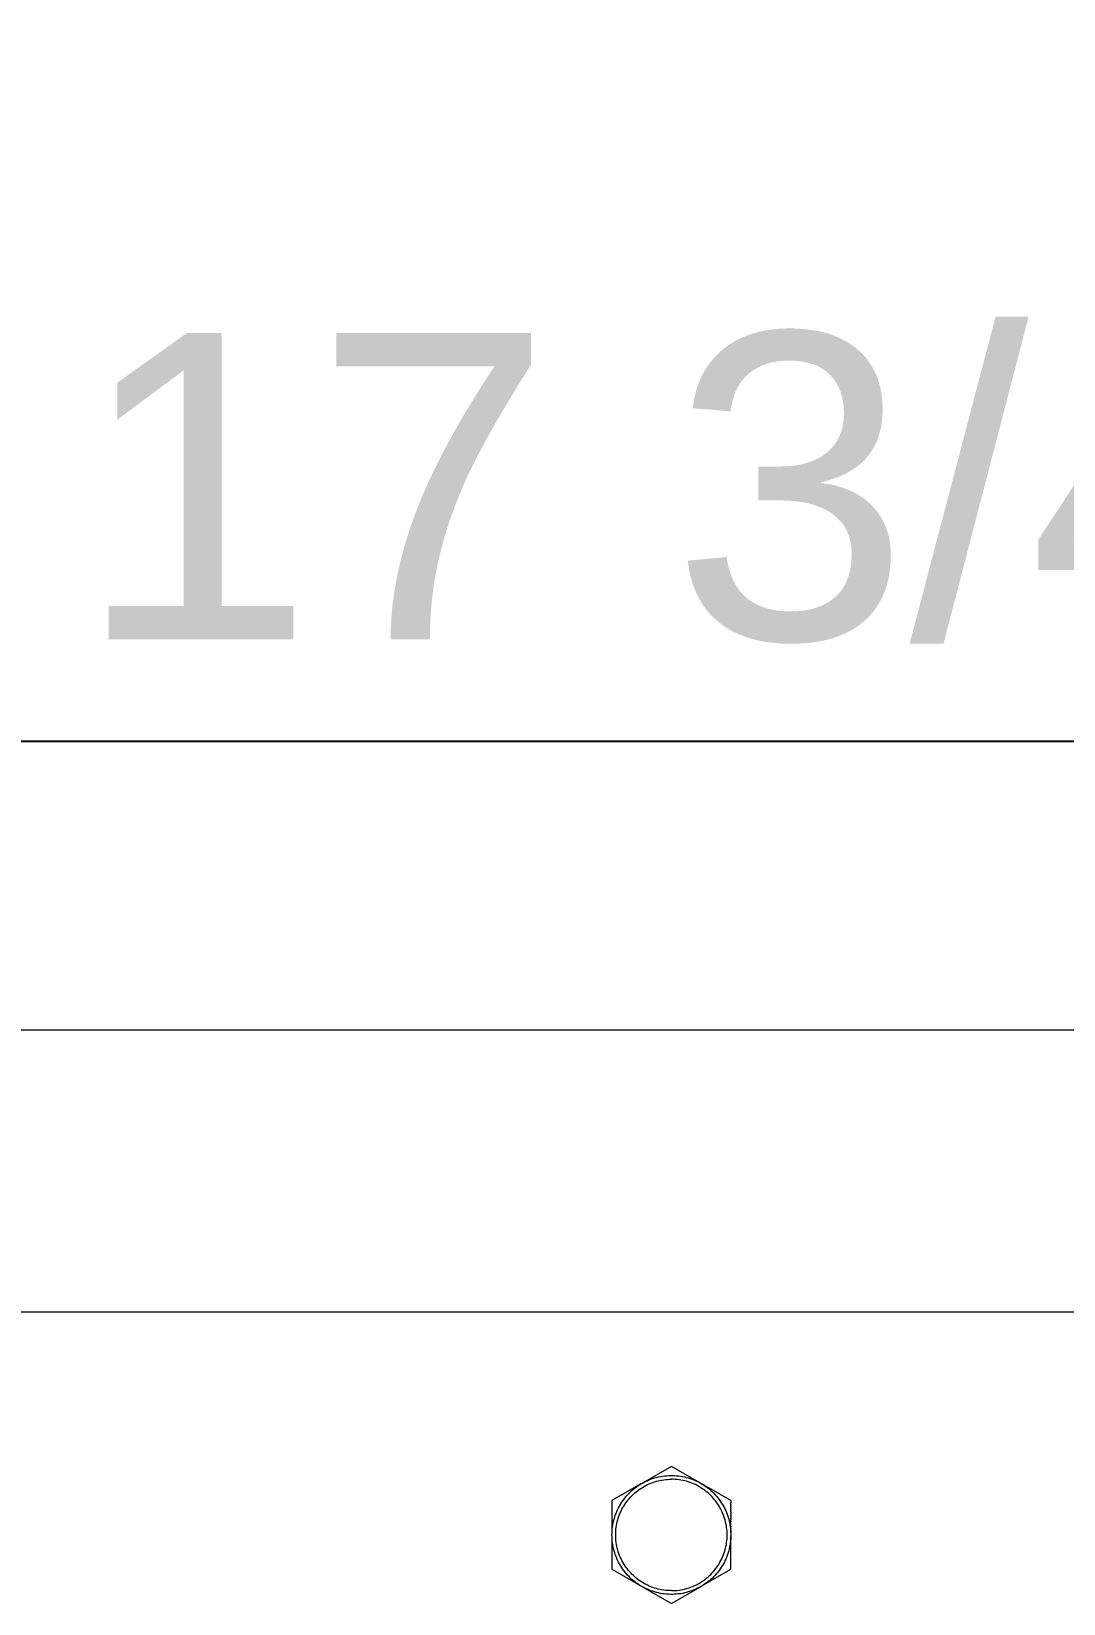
# Model space of a CAD drawing. Header units: inches. Extents: x -6 to 165, y -5 to 126.
# Drawn here: x 143.76 to 149.23, y 109.26 to 117.59 of the extents above; entities that cross this region are included whole.
import ezdxf

# ---------------------------------------------------------------- set-up
doc = ezdxf.new("R2010")
doc.units = ezdxf.units.IN
doc.header["$PDSIZE"] = -1
doc.layers.add('ZANO_R', color=7, linetype='Continuous', lineweight=0)
doc.layers.add('ZANO_W', color=1, linetype='Continuous', lineweight=0)
doc.styles.get("Standard").update_dxf_attribs({"font": 'arial.ttf'})
doc.dimstyles.new('amerykanie', dxfattribs={"dimtxt": 50, "dimasz": 50, "dimexe": 0.5, "dimexo": 0.5, "dimgap": 1, "dimtad": 1, "dimdec": 0, "dimzin": 0, "dimlunit": 5, "dimtxsty": 'Standard', "dimcen": 0.09, "dimclrd": 1, "dimclre": 1, "dimclrt": 1, "dimazin": 0, "dimtfac": 1, "dimtdec": 0, "dimtmove": 0, "dimatfit": 3, "dimfxl": 1, "dimtzin": 0, "dimarcsym": 1})

# ---------------------------------------------------------------- blocks, each defined once
blk = doc.blocks.new('*D367')
at = {"layer": 'Defpoints', "color": 0}
for p in [(156.0133, 113.8284), (138.2909, 112.1003), (156.0133, 112.107)]:
    blk.add_point(p, dxfattribs=at)
at = {"layer": 'ZANO_W', "color": 1, "lineweight": -2}
for p, q in [((138.2909, 112.6003), (138.2909, 114.3284)), ((156.0133, 112.607), (156.0133, 114.3284)), ((139.2909, 113.8284), (155.0133, 113.8284))]:
    blk.add_line(p, q, dxfattribs=at)
at = {"layer": 'ZANO_W', "color": 1}
for points in [[(139.2909, 113.9951), (139.2909, 113.6618), (138.2909, 113.8284)], [(155.0133, 113.6618), (155.0133, 113.9951), (156.0133, 113.8284)]]:
    blk.add_solid(points, dxfattribs=at)
at = {"layer": 'ZANO_W', "color": 1, "insert": (147.1521, 115.1692), "char_height": 1.625, "attachment_point": 5}
blk.add_mtext('17 3/4', dxfattribs=at)

msp = doc.modelspace()

# ---------------------------------------------------------------- linework, layer by layer
at = {"layer": 'ZANO_R'}
for p, q in [((138.48783, 112.29718), (155.81647, 112.29718)), ((155.61955, 110.80061), (138.29091, 110.80061)), ((147.15215, 109.98292), (146.99889, 109.89444)), ((147.30541, 109.89444), (147.15215, 109.98292)), ((146.99034, 109.8895), (146.83708, 109.80102)), ((146.97655, 109.88071), (146.98549, 109.8865)), ((146.98549, 109.8865), (146.99461, 109.89197)), ((146.99461, 109.89197), (147.00392, 109.89714)), ((147.00392, 109.89714), (147.01339, 109.90198)), ((147.01339, 109.90198), (147.02303, 109.90651)), ((147.01626, 109.88137), (147.02529, 109.88586)), ((147.02303, 109.90651), (147.03281, 109.91071)), ((147.02529, 109.88586), (147.03447, 109.89004)), ((147.03281, 109.91071), (147.04272, 109.91457)), ((147.03447, 109.89004), (147.04379, 109.8939)), ((147.04272, 109.91457), (147.05276, 109.9181)), ((147.04379, 109.8939), (147.05323, 109.89744)), ((147.05276, 109.9181), (147.06292, 109.92128)), ((147.05323, 109.89744), (147.06279, 109.90065)), ((147.06279, 109.90065), (147.07246, 109.90354)), ((147.06292, 109.92128), (147.07318, 109.92412)), ((147.07246, 109.90354), (147.08221, 109.90609)), ((147.07318, 109.92412), (147.08352, 109.92662)), ((147.08221, 109.90609), (147.09205, 109.90831)), ((147.08352, 109.92662), (147.09395, 109.92876)), ((147.09205, 109.90831), (147.10196, 109.9102)), ((147.09395, 109.92876), (147.10444, 109.93055)), ((147.10196, 109.9102), (147.11193, 109.91174)), ((147.10444, 109.93055), (147.11498, 109.93198)), ((147.11193, 109.91174), (147.12194, 109.91294)), ((147.11498, 109.93198), (147.12557, 109.93306)), ((147.12194, 109.91294), (147.13199, 109.9138)), ((147.12557, 109.93306), (147.13619, 109.93378)), ((147.13199, 109.9138), (147.14206, 109.91432)), ((147.13619, 109.93378), (147.14683, 109.93414)), ((147.14206, 109.91432), (147.15215, 109.91449)), ((147.14683, 109.93414), (147.15747, 109.93414)), ((147.16223, 109.91432), (147.15215, 109.91449)), ((147.15747, 109.93414), (147.16811, 109.93378)), ((147.1723, 109.9138), (147.16223, 109.91432)), ((147.16811, 109.93378), (147.17872, 109.93306)), ((147.18235, 109.91294), (147.1723, 109.9138)), ((147.17872, 109.93306), (147.18931, 109.93198)), ((147.19237, 109.91174), (147.18235, 109.91294)), ((147.18931, 109.93198), (147.19986, 109.93055)), ((147.20234, 109.9102), (147.19237, 109.91174)), ((147.19986, 109.93055), (147.21035, 109.92876)), ((147.21224, 109.90831), (147.20234, 109.9102)), ((147.21035, 109.92876), (147.22077, 109.92662)), ((147.22208, 109.90609), (147.21224, 109.90831)), ((147.22077, 109.92662), (147.23112, 109.92412)), ((147.23184, 109.90354), (147.22208, 109.90609)), ((147.23112, 109.92412), (147.24138, 109.92128)), ((147.2415, 109.90065), (147.23184, 109.90354)), ((147.24138, 109.92128), (147.25153, 109.9181)), ((147.25106, 109.89744), (147.2415, 109.90065)), ((147.26051, 109.8939), (147.25106, 109.89744)), ((147.25153, 109.9181), (147.26157, 109.91457)), ((147.26983, 109.89004), (147.26051, 109.8939)), ((147.26157, 109.91457), (147.27149, 109.91071)), ((147.27901, 109.88586), (147.26983, 109.89004)), ((147.27149, 109.91071), (147.28127, 109.90651)), ((147.28804, 109.88137), (147.27901, 109.88586)), ((147.28127, 109.90651), (147.2909, 109.90198)), ((147.2909, 109.90198), (147.30038, 109.89714)), ((147.30038, 109.89714), (147.30968, 109.89197)), ((147.30968, 109.89197), (147.31881, 109.8865)), ((147.46721, 109.80102), (147.31395, 109.8895)), ((147.31881, 109.8865), (147.32774, 109.88071)), ((146.83708, 109.80102), (146.83708, 109.78918)), ((146.89355, 109.7991), (146.89978, 109.80773)), ((146.89978, 109.80773), (146.90629, 109.81615)), ((146.90629, 109.81615), (146.91309, 109.82434)), ((146.91309, 109.82434), (146.92016, 109.8323)), ((146.91679, 109.79759), (146.92302, 109.80552)), ((146.92016, 109.8323), (146.92749, 109.84001)), ((146.92302, 109.80552), (146.92952, 109.81324)), ((146.92749, 109.84001), (146.93508, 109.84747)), ((146.92952, 109.81324), (146.93628, 109.82072)), ((146.93508, 109.84747), (146.94291, 109.85467)), ((146.93628, 109.82072), (146.94329, 109.82798)), ((146.94291, 109.85467), (146.95099, 109.86161)), ((146.94329, 109.82798), (146.95054, 109.83499)), ((146.95054, 109.83499), (146.95803, 109.84174)), ((146.95099, 109.86161), (146.95929, 109.86826)), ((146.95803, 109.84174), (146.96574, 109.84824)), ((146.95929, 109.86826), (146.96782, 109.87463)), ((146.96574, 109.84824), (146.97367, 109.85447)), ((146.96782, 109.87463), (146.97655, 109.88071)), ((146.97367, 109.85447), (146.98181, 109.86043)), ((146.98181, 109.86043), (146.99015, 109.8661)), ((146.99015, 109.8661), (146.99868, 109.87149)), ((146.99868, 109.87149), (147.00738, 109.87658)), ((147.00738, 109.87658), (147.01626, 109.88137)), ((147.29691, 109.87658), (147.28804, 109.88137)), ((147.30562, 109.87149), (147.29691, 109.87658)), ((147.31415, 109.8661), (147.30562, 109.87149)), ((147.32248, 109.86043), (147.31415, 109.8661)), ((147.33062, 109.85447), (147.32248, 109.86043)), ((147.32774, 109.88071), (147.33648, 109.87463)), ((147.33856, 109.84824), (147.33062, 109.85447)), ((147.33648, 109.87463), (147.345, 109.86826)), ((147.34627, 109.84174), (147.33856, 109.84824)), ((147.345, 109.86826), (147.35331, 109.86161)), ((147.35376, 109.83499), (147.34627, 109.84174)), ((147.35331, 109.86161), (147.36138, 109.85467)), ((147.36101, 109.82798), (147.35376, 109.83499)), ((147.36802, 109.82072), (147.36101, 109.82798)), ((147.36138, 109.85467), (147.36922, 109.84747)), ((147.37478, 109.81324), (147.36802, 109.82072)), ((147.36922, 109.84747), (147.37681, 109.84001)), ((147.38127, 109.80552), (147.37478, 109.81324)), ((147.37681, 109.84001), (147.38414, 109.8323)), ((147.3875, 109.79759), (147.38127, 109.80552)), ((147.38414, 109.8323), (147.39121, 109.82434)), ((147.39121, 109.82434), (147.398, 109.81615)), ((147.398, 109.81615), (147.40452, 109.80773)), ((147.40452, 109.80773), (147.41074, 109.7991)), ((147.46721, 109.80102), (147.46721, 109.78997)), ((146.83708, 109.78918), (146.83708, 109.77928)), ((146.83708, 109.77928), (146.83708, 109.77792)), ((146.83708, 109.77792), (146.83708, 109.76965)), ((146.83708, 109.76965), (146.83708, 109.767)), ((146.83708, 109.767), (146.83708, 109.7573)), ((146.83708, 109.7573), (146.83708, 109.75534)), ((146.83708, 109.75534), (146.83708, 109.74656)), ((146.83708, 109.74656), (146.83708, 109.74347)), ((146.83708, 109.74347), (146.83708, 109.73644)), ((146.83708, 109.73644), (146.83708, 109.73305)), ((146.83708, 109.73305), (146.83708, 109.72623)), ((146.83708, 109.72623), (146.83708, 109.72222)), ((146.83708, 109.72222), (146.83708, 109.71572)), ((146.85153, 109.71344), (146.85489, 109.72353)), ((146.85489, 109.72353), (146.85858, 109.73351)), ((146.85858, 109.73351), (146.86262, 109.74336)), ((146.86262, 109.74336), (146.86698, 109.75307)), ((146.86698, 109.75307), (146.87166, 109.76263)), ((146.87061, 109.70847), (146.87383, 109.71803)), ((146.87166, 109.76263), (146.87667, 109.77202)), ((146.87383, 109.71803), (146.87737, 109.72748)), ((146.87667, 109.77202), (146.88199, 109.78124)), ((146.87737, 109.72748), (146.88123, 109.73679)), ((146.88123, 109.73679), (146.8854, 109.74597)), ((146.88199, 109.78124), (146.88762, 109.79027)), ((146.8854, 109.74597), (146.88989, 109.75501)), ((146.88762, 109.79027), (146.89355, 109.7991)), ((146.88989, 109.75501), (146.89468, 109.76388)), ((146.89468, 109.76388), (146.89977, 109.77259)), ((146.89977, 109.77259), (146.90516, 109.78111)), ((146.90516, 109.78111), (146.91084, 109.78945)), ((146.91084, 109.78945), (146.91679, 109.79759)), ((147.39346, 109.78945), (147.3875, 109.79759)), ((147.39913, 109.78111), (147.39346, 109.78945)), ((147.40452, 109.77259), (147.39913, 109.78111)), ((147.40961, 109.76388), (147.40452, 109.77259)), ((147.41441, 109.75501), (147.40961, 109.76388)), ((147.41074, 109.7991), (147.41667, 109.79027)), ((147.41889, 109.74597), (147.41441, 109.75501)), ((147.41667, 109.79027), (147.4223, 109.78124)), ((147.42307, 109.73679), (147.41889, 109.74597)), ((147.4223, 109.78124), (147.42762, 109.77202)), ((147.42693, 109.72748), (147.42307, 109.73679)), ((147.43047, 109.71803), (147.42693, 109.72748)), ((147.42762, 109.77202), (147.43263, 109.76263)), ((147.43368, 109.70847), (147.43047, 109.71803)), ((147.43263, 109.76263), (147.43732, 109.75307)), ((147.43732, 109.75307), (147.44168, 109.74336)), ((147.44168, 109.74336), (147.44571, 109.73351)), ((147.44571, 109.73351), (147.44941, 109.72353)), ((147.44941, 109.72353), (147.45276, 109.71344)), ((147.46721, 109.78028), (147.46721, 109.78997)), ((147.46721, 109.78028), (147.46721, 109.77888)), ((147.46721, 109.77291), (147.46721, 109.77888)), ((147.46721, 109.77291), (147.46721, 109.76776)), ((147.46721, 109.7573), (147.46721, 109.76776)), ((147.46721, 109.7573), (147.46721, 109.75659)), ((147.46721, 109.74895), (147.46721, 109.75659)), ((147.46721, 109.74895), (147.46721, 109.74537)), ((147.46721, 109.74016), (147.46721, 109.74537)), ((147.46721, 109.74016), (147.46721, 109.73411)), ((147.46721, 109.73082), (147.46721, 109.73411)), ((147.46721, 109.73082), (147.46721, 109.7228)), ((147.46721, 109.72081), (147.46721, 109.7228)), ((147.46721, 109.72081), (147.46721, 109.71144)), ((146.83708, 109.71144), (146.83707, 109.65384)), ((146.83707, 109.64805), (146.83708, 109.63067)), ((146.83708, 109.71572), (146.83708, 109.71144)), ((146.83708, 109.65384), (146.83708, 109.64805)), ((146.83726, 109.62976), (146.8378, 109.64039)), ((146.8378, 109.64039), (146.8387, 109.65099)), ((146.8387, 109.65099), (146.83995, 109.66156)), ((146.83995, 109.66156), (146.84157, 109.67208)), ((146.84157, 109.67208), (146.84353, 109.68254)), ((146.84353, 109.68254), (146.84585, 109.69293)), ((146.84585, 109.69293), (146.84852, 109.70323)), ((146.84852, 109.70323), (146.85153, 109.71344)), ((146.85695, 109.6292), (146.85746, 109.63927)), ((146.85746, 109.63927), (146.85832, 109.64932)), ((146.85832, 109.64932), (146.85952, 109.65934)), ((146.85952, 109.65934), (146.86107, 109.6693)), ((146.86107, 109.6693), (146.86295, 109.67921)), ((146.86295, 109.67921), (146.86517, 109.68905)), ((146.86517, 109.68905), (146.86773, 109.69881)), ((146.86773, 109.69881), (146.87061, 109.70847)), ((147.43657, 109.69881), (147.43368, 109.70847)), ((147.43912, 109.68905), (147.43657, 109.69881)), ((147.44134, 109.67921), (147.43912, 109.68905)), ((147.44323, 109.6693), (147.44134, 109.67921)), ((147.44477, 109.65934), (147.44323, 109.6693)), ((147.44597, 109.64932), (147.44477, 109.65934)), ((147.44683, 109.63927), (147.44597, 109.64932)), ((147.44735, 109.6292), (147.44683, 109.63927)), ((147.45276, 109.71344), (147.45578, 109.70323)), ((147.45578, 109.70323), (147.45845, 109.69293)), ((147.45845, 109.69293), (147.46076, 109.68254)), ((147.46076, 109.68254), (147.46273, 109.67208)), ((147.46273, 109.67208), (147.46434, 109.66156)), ((147.46434, 109.66156), (147.4656, 109.65099)), ((147.4656, 109.65099), (147.4665, 109.64039)), ((147.4665, 109.64039), (147.46703, 109.62976)), ((147.46722, 109.70409), (147.46721, 109.71144)), ((147.46721, 109.70409), (147.46721, 109.70002)), ((147.46721, 109.6913), (147.46721, 109.68853)), ((147.46721, 109.66543), (147.46721, 109.66253)), ((147.46721, 109.65384), (147.46721, 109.65095)), ((147.46722, 109.6913), (147.46722, 109.70002)), ((147.46722, 109.66543), (147.46722, 109.68853)), ((147.46722, 109.65384), (147.46722, 109.66253)), ((147.46722, 109.63067), (147.46722, 109.65095)), ((146.83708, 109.63067), (146.83708, 109.62489)), ((146.83708, 109.61912), (146.83726, 109.62976)), ((146.83726, 109.60848), (146.83708, 109.61912)), ((146.83708, 109.61418), (146.83708, 109.43721)), ((146.8378, 109.59785), (146.83726, 109.60848)), ((146.8387, 109.58724), (146.8378, 109.59785)), ((146.83995, 109.57667), (146.8387, 109.58724)), ((146.84157, 109.56615), (146.83995, 109.57667)), ((146.84353, 109.55569), (146.84157, 109.56615)), ((146.84585, 109.54531), (146.84353, 109.55569)), ((146.85677, 109.61912), (146.85695, 109.6292)), ((146.85695, 109.60903), (146.85677, 109.61912)), ((146.85746, 109.59896), (146.85695, 109.60903)), ((146.85832, 109.58891), (146.85746, 109.59896)), ((146.85952, 109.5789), (146.85832, 109.58891)), ((146.86107, 109.56893), (146.85952, 109.5789)), ((146.86295, 109.55902), (146.86107, 109.56893)), ((146.86517, 109.54918), (146.86295, 109.55902)), ((147.43912, 109.54918), (147.44134, 109.55902)), ((147.44134, 109.55902), (147.44323, 109.56893)), ((147.44323, 109.56893), (147.44477, 109.5789)), ((147.44477, 109.5789), (147.44597, 109.58891)), ((147.44597, 109.58891), (147.44683, 109.59896)), ((147.44683, 109.59896), (147.44735, 109.60903)), ((147.44752, 109.61912), (147.44735, 109.6292)), ((147.44735, 109.60903), (147.44752, 109.61912)), ((147.46076, 109.55569), (147.45845, 109.54531)), ((147.46273, 109.56615), (147.46076, 109.55569)), ((147.46434, 109.57667), (147.46273, 109.56615)), ((147.4656, 109.58724), (147.46434, 109.57667)), ((147.4665, 109.59785), (147.4656, 109.58724)), ((147.46703, 109.60848), (147.4665, 109.59785)), ((147.46703, 109.62976), (147.46721, 109.61912)), ((147.46721, 109.61912), (147.46703, 109.60848)), ((147.46721, 109.63067), (147.46721, 109.62489)), ((147.46721, 109.43721), (147.46721, 109.61418)), ((146.84852, 109.535), (146.84585, 109.54531)), ((146.85153, 109.5248), (146.84852, 109.535)), ((146.85489, 109.5147), (146.85153, 109.5248)), ((146.85858, 109.50472), (146.85489, 109.5147)), ((146.86262, 109.49487), (146.85858, 109.50472)), ((146.86698, 109.48516), (146.86262, 109.49487)), ((146.86773, 109.53943), (146.86517, 109.54918)), ((146.87166, 109.47561), (146.86698, 109.48516)), ((146.87061, 109.52976), (146.86773, 109.53943)), ((146.87383, 109.5202), (146.87061, 109.52976)), ((146.87667, 109.46621), (146.87166, 109.47561)), ((146.87737, 109.51076), (146.87383, 109.5202)), ((146.88199, 109.457), (146.87667, 109.46621)), ((146.88123, 109.50144), (146.87737, 109.51076)), ((146.8854, 109.49226), (146.88123, 109.50144)), ((146.88989, 109.48322), (146.8854, 109.49226)), ((146.89468, 109.47435), (146.88989, 109.48322)), ((146.89977, 109.46564), (146.89468, 109.47435)), ((147.40452, 109.46564), (147.40961, 109.47435)), ((147.40961, 109.47435), (147.41441, 109.48322)), ((147.41441, 109.48322), (147.41889, 109.49226)), ((147.41889, 109.49226), (147.42307, 109.50144)), ((147.42762, 109.46621), (147.4223, 109.457)), ((147.42307, 109.50144), (147.42693, 109.51076)), ((147.42693, 109.51076), (147.43047, 109.5202)), ((147.43263, 109.47561), (147.42762, 109.46621)), ((147.43047, 109.5202), (147.43368, 109.52976)), ((147.43732, 109.48516), (147.43263, 109.47561)), ((147.43368, 109.52976), (147.43657, 109.53943)), ((147.43657, 109.53943), (147.43912, 109.54918)), ((147.44168, 109.49487), (147.43732, 109.48516)), ((147.44571, 109.50472), (147.44168, 109.49487)), ((147.44941, 109.5147), (147.44571, 109.50472)), ((147.45276, 109.5248), (147.44941, 109.5147)), ((147.45578, 109.535), (147.45276, 109.5248)), ((147.45845, 109.54531), (147.45578, 109.535)), ((146.83708, 109.43721), (146.99034, 109.34873)), ((146.88762, 109.44797), (146.88199, 109.457)), ((146.89355, 109.43913), (146.88762, 109.44797)), ((146.89978, 109.4305), (146.89355, 109.43913)), ((146.90516, 109.45712), (146.89977, 109.46564)), ((146.90629, 109.42208), (146.89978, 109.4305)), ((146.91084, 109.44878), (146.90516, 109.45712)), ((146.91309, 109.41389), (146.90629, 109.42208)), ((146.91679, 109.44064), (146.91084, 109.44878)), ((146.92016, 109.40593), (146.91309, 109.41389)), ((146.92302, 109.43271), (146.91679, 109.44064)), ((146.92749, 109.39822), (146.92016, 109.40593)), ((146.92952, 109.42499), (146.92302, 109.43271)), ((146.93508, 109.39076), (146.92749, 109.39822)), ((146.93628, 109.41751), (146.92952, 109.42499)), ((146.94291, 109.38356), (146.93508, 109.39076)), ((146.94329, 109.41025), (146.93628, 109.41751)), ((146.95099, 109.37663), (146.94291, 109.38356)), ((146.95054, 109.40325), (146.94329, 109.41025)), ((146.95803, 109.39649), (146.95054, 109.40325)), ((146.96574, 109.38999), (146.95803, 109.39649)), ((146.97367, 109.38376), (146.96574, 109.38999)), ((146.98181, 109.3778), (146.97367, 109.38376)), ((147.31395, 109.34873), (147.46721, 109.43721)), ((147.32248, 109.3778), (147.33062, 109.38376)), ((147.33062, 109.38376), (147.33856, 109.38999)), ((147.33856, 109.38999), (147.34627, 109.39649)), ((147.34627, 109.39649), (147.35376, 109.40325)), ((147.36138, 109.38356), (147.35331, 109.37663)), ((147.35376, 109.40325), (147.36101, 109.41025)), ((147.36101, 109.41025), (147.36802, 109.41751)), ((147.36922, 109.39076), (147.36138, 109.38356)), ((147.36802, 109.41751), (147.37478, 109.42499)), ((147.37681, 109.39822), (147.36922, 109.39076)), ((147.37478, 109.42499), (147.38127, 109.43271)), ((147.38414, 109.40593), (147.37681, 109.39822)), ((147.38127, 109.43271), (147.3875, 109.44064)), ((147.39121, 109.41389), (147.38414, 109.40593)), ((147.3875, 109.44064), (147.39346, 109.44878)), ((147.398, 109.42208), (147.39121, 109.41389)), ((147.39346, 109.44878), (147.39913, 109.45712)), ((147.40452, 109.4305), (147.398, 109.42208)), ((147.39913, 109.45712), (147.40452, 109.46564)), ((147.41074, 109.43913), (147.40452, 109.4305)), ((147.41667, 109.44797), (147.41074, 109.43913)), ((147.4223, 109.457), (147.41667, 109.44797)), ((146.95929, 109.36997), (146.95099, 109.37663)), ((146.96782, 109.3636), (146.95929, 109.36997)), ((146.97655, 109.35752), (146.96782, 109.3636)), ((146.98549, 109.35174), (146.97655, 109.35752)), ((146.99015, 109.37213), (146.98181, 109.3778)), ((146.99461, 109.34626), (146.98549, 109.35174)), ((146.99868, 109.36674), (146.99015, 109.37213)), ((147.00392, 109.3411), (146.99461, 109.34626)), ((147.00738, 109.36165), (146.99868, 109.36674)), ((146.99889, 109.34379), (147.15215, 109.25531)), ((147.01339, 109.33625), (147.00392, 109.3411)), ((147.01626, 109.35686), (147.00738, 109.36165)), ((147.02303, 109.33172), (147.01339, 109.33625)), ((147.02529, 109.35237), (147.01626, 109.35686)), ((147.03281, 109.32753), (147.02303, 109.33172)), ((147.03447, 109.3482), (147.02529, 109.35237)), ((147.04272, 109.32366), (147.03281, 109.32753)), ((147.04379, 109.34434), (147.03447, 109.3482)), ((147.05276, 109.32014), (147.04272, 109.32366)), ((147.05323, 109.3408), (147.04379, 109.34434)), ((147.06292, 109.31695), (147.05276, 109.32014)), ((147.06279, 109.33758), (147.05323, 109.3408)), ((147.07246, 109.33469), (147.06279, 109.33758)), ((147.07318, 109.31411), (147.06292, 109.31695)), ((147.08221, 109.33214), (147.07246, 109.33469)), ((147.08352, 109.31161), (147.07318, 109.31411)), ((147.09205, 109.32992), (147.08221, 109.33214)), ((147.09395, 109.30947), (147.08352, 109.31161)), ((147.10196, 109.32804), (147.09205, 109.32992)), ((147.10444, 109.30768), (147.09395, 109.30947)), ((147.11193, 109.32649), (147.10196, 109.32804)), ((147.11498, 109.30625), (147.10444, 109.30768)), ((147.12194, 109.32529), (147.11193, 109.32649)), ((147.12557, 109.30517), (147.11498, 109.30625)), ((147.13199, 109.32443), (147.12194, 109.32529)), ((147.13619, 109.30445), (147.12557, 109.30517)), ((147.14206, 109.32391), (147.13199, 109.32443)), ((147.14683, 109.30409), (147.13619, 109.30445)), ((147.15215, 109.32374), (147.14206, 109.32391)), ((147.15747, 109.30409), (147.14683, 109.30409)), ((147.15215, 109.25531), (147.30541, 109.34379)), ((147.15215, 109.32374), (147.16223, 109.32391)), ((147.16811, 109.30445), (147.15747, 109.30409)), ((147.16223, 109.32391), (147.1723, 109.32443)), ((147.17872, 109.30517), (147.16811, 109.30445)), ((147.1723, 109.32443), (147.18235, 109.32529)), ((147.18931, 109.30625), (147.17872, 109.30517)), ((147.18235, 109.32529), (147.19237, 109.32649)), ((147.19986, 109.30768), (147.18931, 109.30625)), ((147.19237, 109.32649), (147.20234, 109.32804)), ((147.21035, 109.30947), (147.19986, 109.30768)), ((147.20234, 109.32804), (147.21224, 109.32992)), ((147.22077, 109.31161), (147.21035, 109.30947)), ((147.21224, 109.32992), (147.22208, 109.33214)), ((147.23112, 109.31411), (147.22077, 109.31161)), ((147.22208, 109.33214), (147.23184, 109.33469)), ((147.24138, 109.31695), (147.23112, 109.31411)), ((147.23184, 109.33469), (147.2415, 109.33758)), ((147.25153, 109.32014), (147.24138, 109.31695)), ((147.2415, 109.33758), (147.25106, 109.3408)), ((147.25106, 109.3408), (147.26051, 109.34434)), ((147.26157, 109.32366), (147.25153, 109.32014)), ((147.26051, 109.34434), (147.26983, 109.3482)), ((147.27149, 109.32753), (147.26157, 109.32366)), ((147.26983, 109.3482), (147.27901, 109.35237)), ((147.28127, 109.33172), (147.27149, 109.32753)), ((147.27901, 109.35237), (147.28804, 109.35686)), ((147.2909, 109.33625), (147.28127, 109.33172)), ((147.28804, 109.35686), (147.29691, 109.36165)), ((147.30038, 109.3411), (147.2909, 109.33625)), ((147.29691, 109.36165), (147.30562, 109.36674)), ((147.30968, 109.34626), (147.30038, 109.3411)), ((147.30562, 109.36674), (147.31415, 109.37213)), ((147.31881, 109.35174), (147.30968, 109.34626)), ((147.31415, 109.37213), (147.32248, 109.3778)), ((147.32774, 109.35752), (147.31881, 109.35174)), ((147.33648, 109.3636), (147.32774, 109.35752)), ((147.345, 109.36997), (147.33648, 109.3636)), ((147.35331, 109.37663), (147.345, 109.36997))]:
    msp.add_line(p, q, dxfattribs=at)

# ---------------------------------------------------------------- dimensions: what is measured, and where the dimension line sits
at = {"layer": 'ZANO_W'}
dim = msp.add_linear_dim(base=(156.01327, 113.82843), p1=(138.29091, 112.10026), p2=(156.01327, 112.10699), dimstyle='amerykanie', override={"dimtxt": 1.625, "dimasz": 1, "dimgap": 0.5, "dimdec": 4, "dimaunit": 1, "dimadec": 1, "dimtdec": 4, "dimtmove": 1, "dimfrac": 2}, dxfattribs=at)
dim.commit()
dim.dimension.update_dxf_attribs({"geometry": '*D367', "text_midpoint": (147.15209, 115.16919)})

doc.saveas('drawing.dxf')
